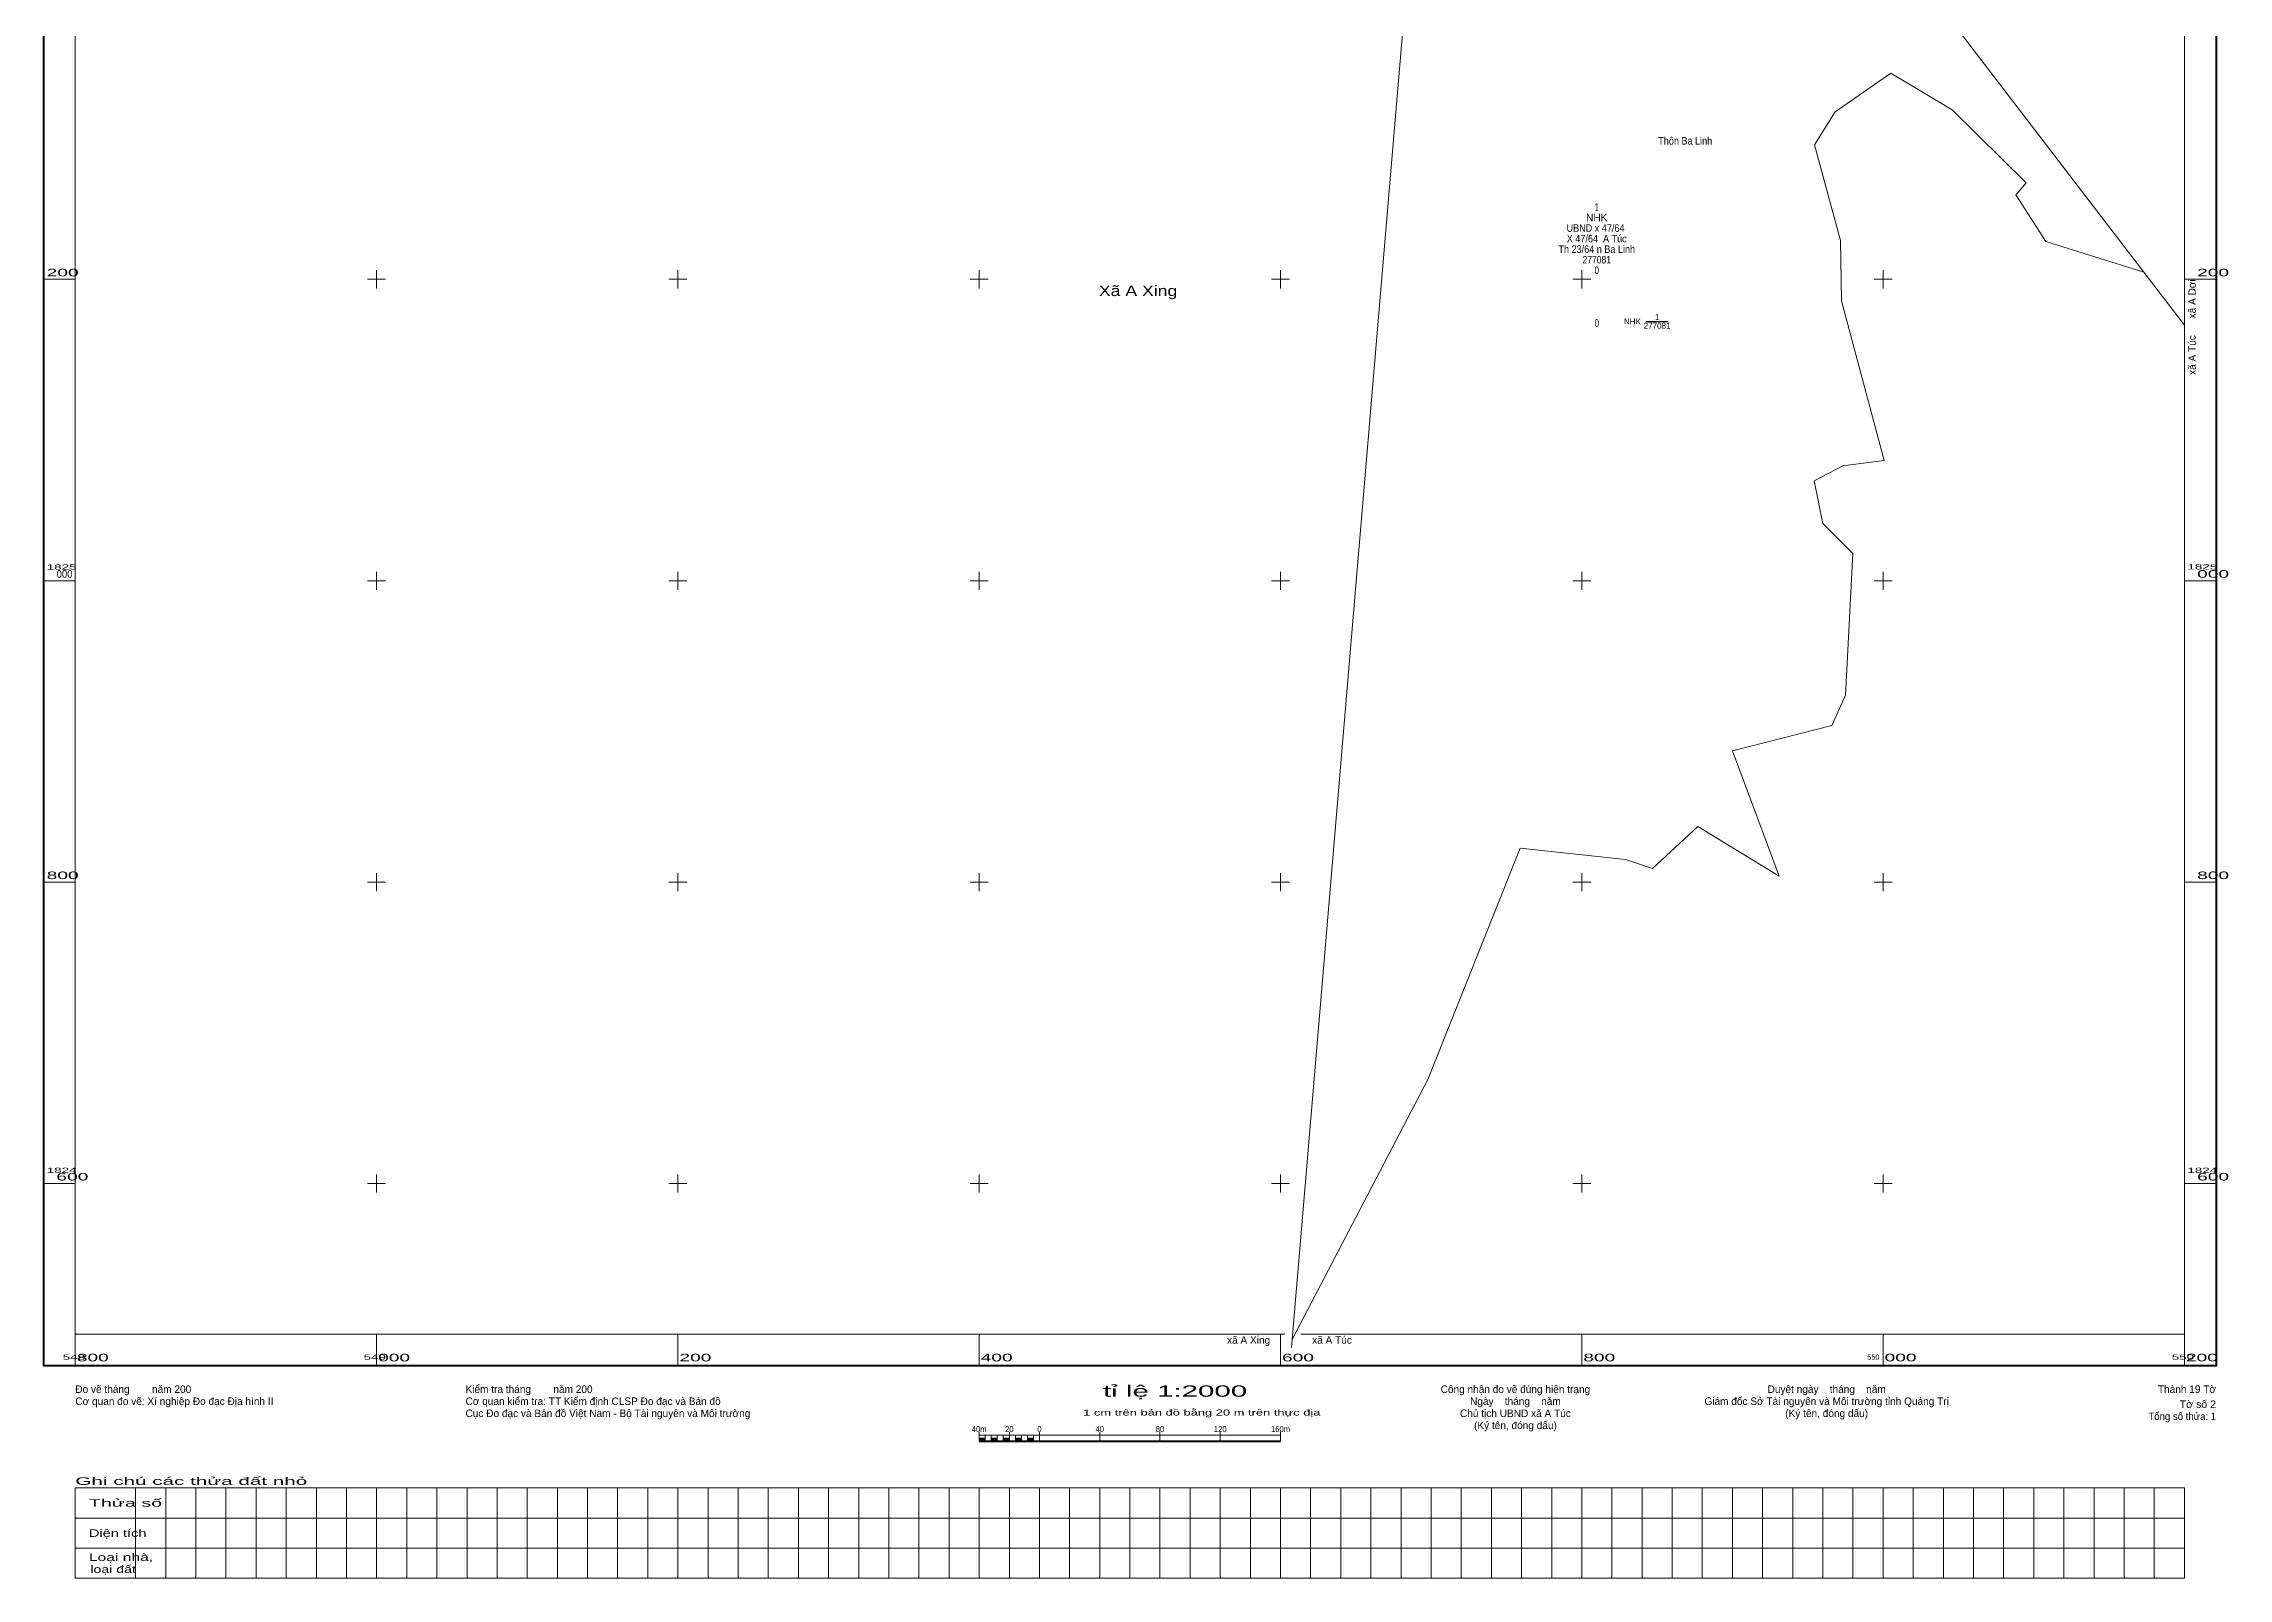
# Model space of a CAD drawing. Header units: metres. Extents: x 548779 to 550236, y 1824338 to 1826293.
# Drawn here: x 548779 to 550229, y 1824338 to 1825356 of the extents above; entities that cross this region are included whole.
import ezdxf
from ezdxf.enums import TextEntityAlignment as Align

# ---------------------------------------------------------------- set-up
doc = ezdxf.new("R2010")
doc.units = ezdxf.units.M
doc.header["$LTSCALE"] = 2
for name, color, linetype, lineweight in [('10', 7, 'Continuous', 13), ('13', 7, 'Continuous', 25), ('46', 7, 'Continuous', 13), ('63', 7, 'Continuous', 13)]:
    doc.layers.add(name, color=color, linetype=linetype, lineweight=lineweight)
doc.layers.add('15', color=7, linetype='Continuous')
doc.layers.add('48', color=7, linetype='Continuous')

msp = doc.modelspace()

# ---------------------------------------------------------------- hatches: boundary and pattern name
at = {"layer": '63'}
for points in [[(549400, 1824429), (549400, 1824431), (549404, 1824431), (549404, 1824429)], [(549408, 1824429), (549408, 1824431), (549412, 1824431), (549412, 1824429)], [(549416, 1824429), (549416, 1824431), (549420, 1824431), (549420, 1824429)], [(549424, 1824429), (549424, 1824431), (549428, 1824431), (549428, 1824429)], [(549432, 1824429), (549432, 1824431), (549436, 1824431), (549436, 1824429)]]:
    msp.add_hatch(color=256, dxfattribs=at).paths.add_polyline_path(points)

# ---------------------------------------------------------------- linework, layer by layer
at = {"layer": '10'}
msp.add_lwpolyline([(549607.68, 1824496.4), (549697.73, 1824668.93), (549759.02, 1824822.52), (549829, 1824815), (549847, 1824809), (549877, 1824837), (549931, 1824804), (549900, 1824887), (549966, 1824904), (549975, 1824924), (549980, 1825018), (549960, 1825038), (549954.26, 1825066.2), (549973.35, 1825076.13), (550000.77, 1825079.78), (549972.32, 1825185.63), (549971.71, 1825225.71), (549954.38, 1825289.27), (549968.28, 1825311.13), (550005.2, 1825336.81), (550045.8, 1825312.44), (550095, 1825264), (550088, 1825256), (550108, 1825225), (550173.1, 1825204.66)], dxfattribs=at)
at = {"layer": '13'}
msp.add_line((549842.59, 1825172.07), (549857.36, 1825172.07), dxfattribs=at)
at = {"layer": '46'}
for p, q in [((550173.1, 1825204.66), (549717.96, 1825798.42)), ((550200, 1825169.56), (550173.1, 1825204.66)), ((549607.68, 1824496.4), (549607.23, 1824491.07))]:
    msp.add_line(p, q, dxfattribs=at)
msp.add_lwpolyline([(549717.96, 1825798.42), (549673.52, 1825274.36), (549607.68, 1824496.4)], dxfattribs=at)
at = {"layer": '63'}
for p, q in [((548800, 1825200), (548779, 1825200)), ((548994, 1825200), (549006, 1825200)), ((549000, 1825194), (549000, 1825206)), ((549194, 1825200), (549206, 1825200)), ((549200, 1825194), (549200, 1825206)), ((549394, 1825200), (549406, 1825200)), ((549400, 1825194), (549400, 1825206)), ((549594, 1825200), (549606, 1825200)), ((549600, 1825194), (549600, 1825206)), ((549794, 1825200), (549806, 1825200)), ((549800, 1825194), (549800, 1825206)), ((549994, 1825200), (550006, 1825200)), ((550000, 1825194), (550000, 1825206)), ((550200, 1825200), (550221, 1825200)), ((549000, 1824994), (549000, 1825006)), ((549200, 1824994), (549200, 1825006)), ((549400, 1824994), (549400, 1825006)), ((549600, 1824994), (549600, 1825006)), ((549800, 1824994), (549800, 1825006)), ((550000, 1824994), (550000, 1825006)), ((548800, 1825000), (548779, 1825000)), ((548994, 1825000), (549006, 1825000)), ((549194, 1825000), (549206, 1825000)), ((549394, 1825000), (549406, 1825000)), ((549594, 1825000), (549606, 1825000)), ((549794, 1825000), (549806, 1825000)), ((549994, 1825000), (550006, 1825000)), ((550200, 1825000), (550221, 1825000)), ((549000, 1824794), (549000, 1824806)), ((549200, 1824794), (549200, 1824806)), ((549400, 1824794), (549400, 1824806)), ((549600, 1824794), (549600, 1824806)), ((549800, 1824794), (549800, 1824806)), ((550000, 1824794), (550000, 1824806)), ((548800, 1824800), (548779, 1824800)), ((548994, 1824800), (549006, 1824800)), ((549194, 1824800), (549206, 1824800)), ((549394, 1824800), (549406, 1824800)), ((549594, 1824800), (549606, 1824800)), ((549794, 1824800), (549806, 1824800)), ((549994, 1824800), (550006, 1824800)), ((550200, 1824800), (550221, 1824800)), ((548800, 1824600), (548779, 1824600)), ((548994, 1824600), (549006, 1824600)), ((549000, 1824594), (549000, 1824606)), ((549194, 1824600), (549206, 1824600)), ((549200, 1824594), (549200, 1824606)), ((549394, 1824600), (549406, 1824600)), ((549400, 1824594), (549400, 1824606)), ((549594, 1824600), (549606, 1824600)), ((549600, 1824594), (549600, 1824606)), ((549794, 1824600), (549806, 1824600)), ((549800, 1824594), (549800, 1824606)), ((549994, 1824600), (550006, 1824600)), ((550000, 1824594), (550000, 1824606)), ((550200, 1824600), (550221, 1824600)), ((548800, 1824500), (548800, 1824479)), ((549000, 1824500), (549000, 1824479)), ((549200, 1824500), (549200, 1824479)), ((549400, 1824500), (549400, 1824479)), ((549600, 1824500), (549600, 1824479)), ((549800, 1824500), (549800, 1824479)), ((550000, 1824500), (550000, 1824479)), ((550200, 1824500), (550200, 1824479)), ((549400, 1824429), (549400, 1824435)), ((549400, 1824433), (549600, 1824433)), ((549404, 1824429), (549404, 1824433)), ((549408, 1824429), (549408, 1824433)), ((549412, 1824429), (549412, 1824433)), ((549416, 1824429), (549416, 1824433)), ((549420, 1824429), (549420, 1824435)), ((549420, 1824429), (549420, 1824433)), ((549424, 1824429), (549424, 1824433)), ((549428, 1824429), (549428, 1824433)), ((549432, 1824429), (549432, 1824433)), ((549436, 1824429), (549436, 1824433)), ((549440, 1824429), (549440, 1824435)), ((549480, 1824429), (549480, 1824435)), ((549520, 1824429), (549520, 1824435)), ((549560, 1824429), (549560, 1824435)), ((549600, 1824429), (549600, 1824435)), ((548840, 1824398), (548840, 1824338)), ((548860, 1824398), (548860, 1824338)), ((548880, 1824398), (548880, 1824338)), ((548900, 1824398), (548900, 1824338)), ((548920, 1824398), (548920, 1824338)), ((548940, 1824398), (548940, 1824338)), ((548960, 1824398), (548960, 1824338)), ((548980, 1824398), (548980, 1824338)), ((549000, 1824398), (549000, 1824338)), ((549020, 1824398), (549020, 1824338)), ((549040, 1824398), (549040, 1824338)), ((549060, 1824398), (549060, 1824338)), ((549080, 1824398), (549080, 1824338)), ((549100, 1824398), (549100, 1824338)), ((549120, 1824398), (549120, 1824338)), ((549140, 1824398), (549140, 1824338)), ((549160, 1824398), (549160, 1824338)), ((549180, 1824398), (549180, 1824338)), ((549200, 1824398), (549200, 1824338)), ((549220, 1824398), (549220, 1824338)), ((549240, 1824398), (549240, 1824338)), ((549260, 1824398), (549260, 1824338)), ((549280, 1824398), (549280, 1824338)), ((549300, 1824398), (549300, 1824338)), ((549320, 1824398), (549320, 1824338)), ((549340, 1824398), (549340, 1824338)), ((549360, 1824398), (549360, 1824338)), ((549380, 1824398), (549380, 1824338)), ((549400, 1824398), (549400, 1824338)), ((549420, 1824398), (549420, 1824338)), ((549440, 1824398), (549440, 1824338)), ((549460, 1824398), (549460, 1824338)), ((549480, 1824398), (549480, 1824338)), ((549500, 1824398), (549500, 1824338)), ((549520, 1824398), (549520, 1824338)), ((549540, 1824398), (549540, 1824338)), ((549560, 1824398), (549560, 1824338)), ((549580, 1824398), (549580, 1824338)), ((549600, 1824398), (549600, 1824338)), ((549620, 1824398), (549620, 1824338)), ((549640, 1824398), (549640, 1824338)), ((549660, 1824398), (549660, 1824338)), ((549680, 1824398), (549680, 1824338)), ((549700, 1824398), (549700, 1824338)), ((549720, 1824398), (549720, 1824338)), ((549740, 1824398), (549740, 1824338)), ((549760, 1824398), (549760, 1824338)), ((549780, 1824398), (549780, 1824338)), ((549800, 1824398), (549800, 1824338)), ((549820, 1824398), (549820, 1824338)), ((549840, 1824398), (549840, 1824338)), ((549860, 1824398), (549860, 1824338)), ((549880, 1824398), (549880, 1824338)), ((549900, 1824398), (549900, 1824338)), ((549920, 1824398), (549920, 1824338)), ((549940, 1824398), (549940, 1824338)), ((549960, 1824398), (549960, 1824338)), ((549980, 1824398), (549980, 1824338)), ((550000, 1824398), (550000, 1824338)), ((550020, 1824398), (550020, 1824338)), ((550040, 1824398), (550040, 1824338)), ((550060, 1824398), (550060, 1824338)), ((550080, 1824398), (550080, 1824338)), ((550100, 1824398), (550100, 1824338)), ((550120, 1824398), (550120, 1824338)), ((550140, 1824398), (550140, 1824338)), ((550160, 1824398), (550160, 1824338)), ((550180, 1824398), (550180, 1824338)), ((548800, 1824378), (550200, 1824378)), ((548800, 1824358), (550200, 1824358))]:
    msp.add_line(p, q, dxfattribs=at)
at = {"layer": '63', "lineweight": 53}
msp.add_line((549400, 1824429), (549600, 1824429), dxfattribs=at)
at = {"layer": '63', "lineweight": 158}
msp.add_lwpolyline([(548779, 1826221), (550221, 1826221), (550221, 1824479), (548779, 1824479)], close=True, dxfattribs=at)
at = {"layer": '63'}
msp.add_lwpolyline([(549602.9, 1824500), (548800, 1824500), (548800, 1826200), (550200, 1826200), (550200, 1824500), (549613.54, 1824500)], dxfattribs=at)
for points in [[(549400, 1824429), (549400, 1824431), (549404, 1824431), (549404, 1824429)], [(549408, 1824429), (549408, 1824431), (549412, 1824431), (549412, 1824429)], [(549416, 1824429), (549416, 1824431), (549420, 1824431), (549420, 1824429)], [(549424, 1824429), (549424, 1824431), (549428, 1824431), (549428, 1824429)], [(549432, 1824429), (549432, 1824431), (549436, 1824431), (549436, 1824429)], [(548800, 1824398), (550200, 1824398), (550200, 1824338), (548800, 1824338)]]:
    msp.add_lwpolyline(points, close=True, dxfattribs=at)

# ---------------------------------------------------------------- texts
at = {"layer": '13'}
msp.add_text('NHK ', height=4, dxfattribs=at).set_placement((549840.74, 1825170.07), align=Align.RIGHT)
msp.add_text('277081', height=4, dxfattribs=at).set_placement((549849.97, 1825167.18), align=Align.CENTER)
at = {"layer": '13', "width": 0.9}
msp.add_text('1', height=4, dxfattribs=at).set_placement((549849.98, 1825172.96), align=Align.CENTER)
at = {"layer": '15'}
msp.add_text('NHK', height=5, dxfattribs=at).set_placement((549809.92, 1825238.52), align=Align.CENTER)
for s, width, p in [('1', 0.65, (549809.92, 1825245.52)), ('X 47/64  A Túc', 0.9, (549809.92, 1825224.52)), ('UBND x 47/64 ', 0.9, (549809.93, 1825231.52)), ('Th 23/64 n Ba Linh', 0.9, (549809.92, 1825217.52)), ('277081', 0.85, (549809.93, 1825210.52)), ('0', 0.8, (549809.92, 1825203.52)), ('0', 0.8, (549809.92, 1825168.52))]:
    msp.add_text(s, height=5, dxfattribs=dict(at, width=width)).set_placement(p, align=Align.CENTER)
at = {"layer": '48'}
for s, height, width, p in [('Thôn Ba Linh', 5, 0.9, (549868.65, 1825289.42)), ('Xã A Xing', 7, 1.25, (549505.47, 1825188.9))]:
    msp.add_text(s, height=height, dxfattribs=dict(at, width=width)).set_placement(p, align=Align.CENTER)
at = {"layer": '63'}
for s, height, width, p in [('200', 5, 1.9, (548781, 1825202)), ('1825', 3.5, 1.9, (548781, 1825007.32)), ('000', 5, 0.95, (548787.55, 1825002)), ('1825', 3.5, 1.9, (550202, 1825007.47)), ('800', 5, 1.9, (548781, 1824802)), ('1824', 3.5, 1.9, (548781, 1824607)), ('1824', 3.5, 1.9, (550202, 1824607)), ('800', 5, 1.9, (548801, 1824482)), ('000', 5, 1.9, (549001, 1824482)), ('200', 5, 1.9, (549201, 1824482)), ('400', 5, 1.9, (549401, 1824482)), ('600', 5, 1.9, (549601, 1824482)), ('800', 5, 1.9, (549801, 1824482)), ('000', 5, 1.9, (550001, 1824482)), ('200', 5, 1.9, (550201, 1824482)), ('Ghi chú các thửa đất nhỏ', 5, 2.05, (548800, 1824400)), ('Thửa số', 5, 1.95, (548809, 1824385.5)), ('Diện tích', 5, 1.45, (548809, 1824365.5)), ('Loại nhà,', 5, 1.55, (548809, 1824349.5)), ('loại đất', 5, 1.4, (548810, 1824341.5))]:
    msp.add_text(s, height=height, dxfattribs=dict(at, width=width)).set_placement(p)
msp.add_text('xã A Túc      xã A Dơi ', height=5, rotation=90, dxfattribs=at).set_placement((550207.57, 1825169.21), align=Align.CENTER)
for s, height, width, p in [('200', 5, 1.9, (550229.64, 1825202)), ('000', 5, 1.9, (550229.64, 1825002)), ('800', 5, 1.9, (550229.64, 1824802)), ('600', 5, 1.9, (548808.64, 1824602)), ('600', 5, 1.9, (550229.64, 1824602)), ('548', 3.5, 1.9, (548806.45, 1824483)), ('549', 3.5, 1.9, (549006.18, 1824483)), ('550', 3.5, 0.95, (549997.58, 1824483)), ('550', 3.5, 1.9, (550206.45, 1824483)), ('Tờ số 2', 5, 1.05, (550221, 1824451)), ('Tổng số thửa: 1', 5, 0.95, (550221, 1824443))]:
    msp.add_text(s, height=height, dxfattribs=dict(at, width=width)).set_placement(p, align=Align.RIGHT)
for s, p in [('xã A Xing               xã A Túc  ', (549607.78, 1824493.66)), ('Công nhận đo vẽ đúng hiện trạng', (549755.92, 1824461)), ('Ngày    tháng    năm', (549755.93, 1824453)), ('Giám đốc Sở Tài nguyên và Môi trường tỉnh Quảng Trị', (549962.54, 1824453)), ('Duyệt ngày    tháng    năm', (549962.53, 1824461)), ('Chủ tịch UBND xã A Túc', (549755.91, 1824445)), ('(Ký tên, đóng dấu)', (549755.94, 1824437)), ('(Ký tên, đóng dấu)', (549962.54, 1824445))]:
    msp.add_text(s, height=5, dxfattribs=at).set_placement(p, align=Align.CENTER)
for s, p in [('Đo vẽ tháng        năm 200', (548800, 1824461)), ('Cơ quan đo vẽ: Xí nghiệp Đo đạc Địa hình II', (548800, 1824453)), ('Cơ quan kiểm tra: TT Kiểm định CLSP Đo đạc và Bản đồ', (549059, 1824453)), ('Kiểm tra tháng        năm 200', (549059, 1824461)), ('Cục Đo đạc và Bản đồ Việt Nam - Bộ Tài nguyên và Môi trường', (549059, 1824445))]:
    msp.add_text(s, height=5, dxfattribs=at).set_placement(p)
for s, height, width, p in [('tỉ lệ 1:2000', 7.5, 1.95, (549530.01, 1824458.5)), ('1 cm trên bản đồ bằng 20 m trên thực địa', 4, 1.6, (549547.75, 1824446)), ('40m', 4, 0.95, (549400, 1824435)), ('20', 4, 0.95, (549420, 1824435)), ('0', 4, 0.9, (549440, 1824435)), ('40', 4, 0.95, (549480, 1824435)), ('80', 4, 0.95, (549520, 1824435)), ('120', 4, 0.95, (549559.99, 1824435)), ('160m', 4, 0.95, (549600.01, 1824435))]:
    msp.add_text(s, height=height, dxfattribs=dict(at, width=width)).set_placement(p, align=Align.CENTER)
msp.add_text('Thành 19 Tờ', height=5, dxfattribs=at).set_placement((550221, 1824461), align=Align.RIGHT)

doc.saveas('drawing.dxf')
